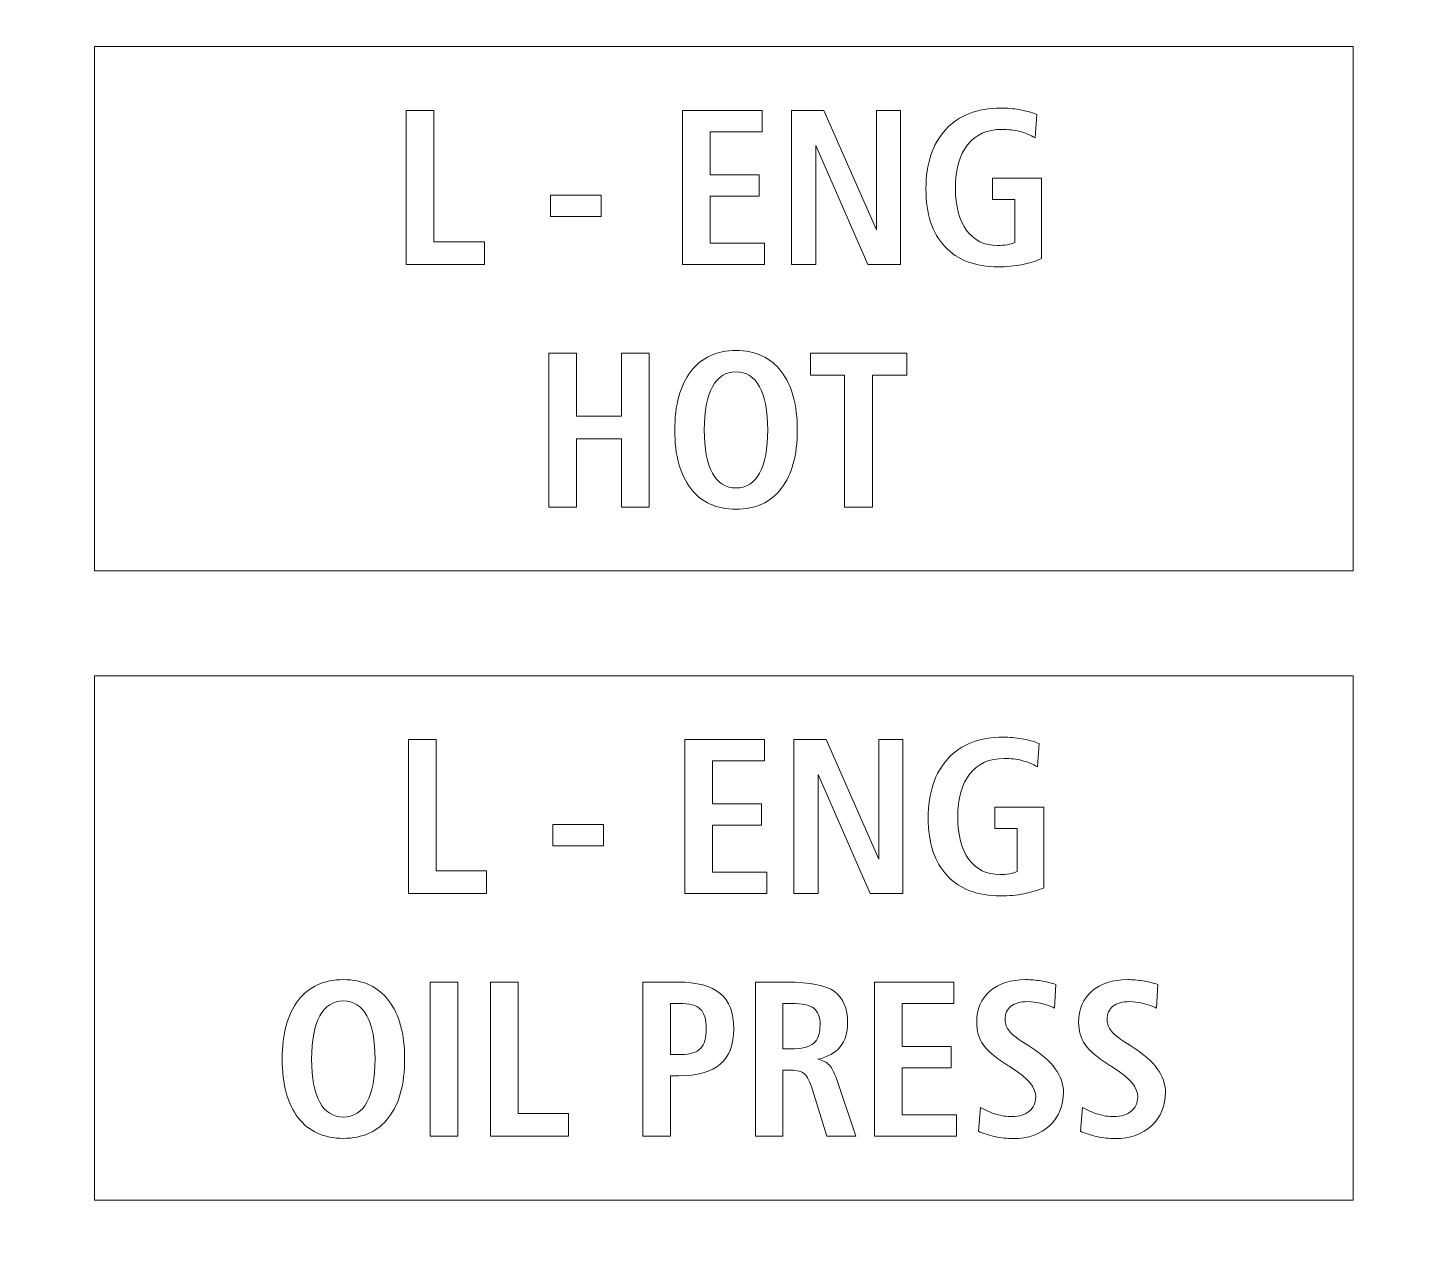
# Model space of a CAD drawing. Header units: millimetres. Extents: x -170 to 781, y -239 to -77.
# Drawn here: x 527.39 to 553.67, y -159.15 to -135.79 of the extents above; entities that cross this region are included whole.
import ezdxf

# ---------------------------------------------------------------- set-up
doc = ezdxf.new("R2010")
doc.units = ezdxf.units.MM
doc.header["$MEASUREMENT"] = 0
for name, color, linetype in [('Cut', 7, 'Continuous'), ('Engrave', 7, 'Continuous'), ('Mask', 7, 'Continuous')]:
    doc.layers.add(name, color=color, linetype=linetype)

msp = doc.modelspace()

# ---------------------------------------------------------------- linework, layer by layer
at = {"layer": 'Cut', "color": 250, "lineweight": 9}
msp.add_open_spline([(625.8935, -133.0419), (625.8935, -133.0419), (625.8935, -185.2646), (625.8935, -185.2646), (625.8935, -185.2646), (625.8935, -185.2654), (625.8935, -185.2661), (625.8935, -185.2669), (625.8935, -185.2669), (625.8935, -185.2669), (625.8935, -189.7544), (625.8935, -189.7544), (625.8935, -189.7544), (625.8935, -189.7544), (625.8935, -204.7521), (625.8935, -204.7521), (625.8935, -204.7521), (625.8935, -204.7529), (625.8935, -204.7536), (625.8935, -204.7544), (625.8935, -204.7544), (625.8935, -204.7544), (625.8935, -211.5419), (625.8935, -211.5419), (625.8935, -211.5419), (625.8935, -211.5419), (625.8935, -218.3294), (625.8935, -218.3294), (625.8935, -218.3294), (625.8933, -218.7274), (625.7349, -219.1091), (625.4532, -219.3904), (625.4532, -219.3904), (625.1716, -219.6717), (624.7916, -219.8296), (624.3935, -219.8294), (624.3935, -219.8294), (624.3935, -219.8294), (621.931, -219.8294), (621.931, -219.8294), (621.931, -219.8294), (619.7874, -219.8294), (617.8067, -220.973), (616.7349, -222.8294), (616.7349, -222.8294), (615.6631, -224.6858), (615.6631, -226.973), (616.7349, -228.8294), (616.7349, -228.8294), (617.8067, -230.6858), (619.7874, -231.8294), (621.931, -231.8294), (621.931, -231.8294), (621.931, -231.8294), (624.3935, -231.8294), (624.3935, -231.8294), (624.3935, -231.8294), (624.7916, -231.8296), (625.1733, -231.988), (625.4546, -232.2697), (625.4546, -232.2697), (625.7359, -232.5513), (625.8938, -232.9313), (625.8935, -233.3294), (625.8935, -233.3294), (625.8935, -233.3294), (625.8935, -237.8169), (625.8935, -237.8169), (625.8935, -237.8169), (625.8933, -238.2149), (625.7349, -238.5966), (625.4532, -238.8779), (625.4532, -238.8779), (625.1716, -239.1592), (624.7916, -239.3171), (624.3935, -239.3169), (624.3935, -239.3169), (624.3935, -239.3169), (482.9435, -239.3169), (482.9435, -239.3169), (482.9435, -239.3169), (482.5455, -239.3166), (482.1638, -239.1582), (481.8825, -238.8766), (481.8825, -238.8766), (481.6012, -238.5949), (481.4433, -238.2149), (481.4435, -237.8169), (481.4435, -237.8169), (481.4435, -237.8169), (481.4435, -233.3294), (481.4435, -233.3294), (481.4435, -233.3294), (481.4438, -232.9313), (481.6022, -232.5496), (481.8838, -232.2683), (481.8838, -232.2683), (482.1655, -231.987), (482.5455, -231.8291), (482.9435, -231.8294), (482.9435, -231.8294), (482.9435, -231.8294), (485.406, -231.8294), (485.406, -231.8294), (485.406, -231.8294), (487.5496, -231.8294), (489.5304, -230.6858), (490.6022, -228.8294), (490.6022, -228.8294), (491.674, -226.973), (491.674, -224.6858), (490.6022, -222.8294), (490.6022, -222.8294), (489.5304, -220.973), (487.5496, -219.8294), (485.406, -219.8294), (485.406, -219.8294), (485.406, -219.8294), (482.9435, -219.8294), (482.9435, -219.8294), (482.9435, -219.8294), (482.5455, -219.8291), (482.1638, -219.6707), (481.8825, -219.3891), (481.8825, -219.3891), (481.6012, -219.1074), (481.4433, -218.7274), (481.4435, -218.3294), (481.4435, -218.3294), (481.4435, -218.3294), (481.4435, -211.5419), (481.4435, -211.5419), (481.4435, -211.5419), (481.4435, -211.5419), (481.4435, -204.7544), (481.4435, -204.7544), (481.4435, -204.7544), (481.4435, -204.7544), (481.4435, -189.7559), (481.4435, -189.7559), (481.4435, -189.7559), (481.4435, -189.7554), (481.4435, -189.7549), (481.4435, -189.7544), (481.4435, -189.7544), (481.4435, -189.7544), (481.4435, -185.2669), (481.4435, -185.2669), (481.4435, -185.2669), (481.4435, -185.2669), (481.4435, -133.0434), (481.4435, -133.0434), (481.4435, -133.0434), (481.4435, -133.0429), (481.4435, -133.0424), (481.4435, -133.0419), (481.4435, -133.0419), (481.4435, -133.0419), (481.4435, -128.5544), (481.4435, -128.5544), (481.4435, -128.5544), (481.4435, -128.5544), (481.4435, -113.5559), (481.4435, -113.5559), (481.4435, -113.5559), (481.4435, -113.5554), (481.4435, -113.5549), (481.4435, -113.5544), (481.4435, -113.5544), (481.4435, -113.5544), (481.4435, -106.7669), (481.4435, -106.7669), (481.4435, -106.7669), (481.4435, -106.7669), (481.4435, -99.9794), (481.4435, -99.9794), (481.4435, -99.9794), (481.4438, -99.5813), (481.6022, -99.1996), (481.8838, -98.9183), (481.8838, -98.9183), (482.1655, -98.637), (482.5455, -98.4791), (482.9435, -98.4794), (482.9435, -98.4794), (482.9435, -98.4794), (485.406, -98.4794), (485.406, -98.4794), (485.406, -98.4794), (487.5496, -98.4794), (489.5304, -97.3358), (490.6022, -95.4794), (490.6022, -95.4794), (491.674, -93.623), (491.674, -91.3358), (490.6022, -89.4794), (490.6022, -89.4794), (489.5304, -87.623), (487.5496, -86.4794), (485.406, -86.4794), (485.406, -86.4794), (485.406, -86.4794), (482.9435, -86.4794), (482.9435, -86.4794), (482.9435, -86.4794), (482.5455, -86.4791), (482.1638, -86.3207), (481.8825, -86.0391), (481.8825, -86.0391), (481.6012, -85.7574), (481.4433, -85.3774), (481.4435, -84.9794), (481.4435, -84.9794), (481.4435, -84.9794), (481.4435, -80.4919), (481.4435, -80.4919), (481.4435, -80.4919), (481.4438, -80.0938), (481.6022, -79.7121), (481.8838, -79.4308), (481.8838, -79.4308), (482.1655, -79.1495), (482.5455, -78.9916), (482.9435, -78.9919), (482.9435, -78.9919), (482.9435, -78.9919), (624.3935, -78.9919), (624.3935, -78.9919), (624.3935, -78.9919), (624.7916, -78.9921), (625.1733, -79.1505), (625.4546, -79.4322), (625.4546, -79.4322), (625.7359, -79.7138), (625.8938, -80.0938), (625.8935, -80.4919), (625.8935, -80.4919), (625.8935, -80.4919), (625.8935, -84.9794), (625.8935, -84.9794), (625.8935, -84.9794), (625.8933, -85.3774), (625.7349, -85.7591), (625.4532, -86.0404), (625.4532, -86.0404), (625.1716, -86.3217), (624.7916, -86.4796), (624.3935, -86.4794), (624.3935, -86.4794), (624.3935, -86.4794), (621.931, -86.4794), (621.931, -86.4794), (621.931, -86.4794), (619.7874, -86.4794), (617.8067, -87.623), (616.7349, -89.4794), (616.7349, -89.4794), (615.6631, -91.3358), (615.6631, -93.623), (616.7349, -95.4794), (616.7349, -95.4794), (617.8067, -97.3358), (619.7874, -98.4794), (621.931, -98.4794), (621.931, -98.4794), (621.931, -98.4794), (624.3935, -98.4794), (624.3935, -98.4794), (624.3935, -98.4794), (624.7916, -98.4796), (625.1733, -98.638), (625.4546, -98.9197), (625.4546, -98.9197), (625.7359, -99.2013), (625.8938, -99.5813), (625.8935, -99.9794), (625.8935, -99.9794), (625.8935, -99.9794), (625.8935, -106.7669), (625.8935, -106.7669), (625.8935, -106.7669), (625.8935, -106.7669), (625.8935, -113.5544), (625.8935, -113.5544), (625.8935, -113.5544), (625.8935, -113.5544), (625.8935, -128.5521), (625.8935, -128.5521), (625.8935, -128.5521), (625.8935, -128.5529), (625.8935, -128.5536), (625.8935, -128.5544), (625.8935, -128.5544), (625.8935, -128.5544), (625.8935, -133.0419), (625.8935, -133.0419)], degree=3, knots=[0, 0, 0, 0, 0.0133333, 0.0133333, 0.0133333, 0.0133333, 0.0266667, 0.0266667, 0.0266667, 0.0266667, 0.04, 0.04, 0.04, 0.04, 0.0533333, 0.0533333, 0.0533333, 0.0533333, 0.0666667, 0.0666667, 0.0666667, 0.0666667, 0.08, 0.08, 0.08, 0.08, 0.0933333, 0.0933333, 0.0933333, 0.0933333, 0.1066667, 0.1066667, 0.1066667, 0.1066667, 0.12, 0.12, 0.12, 0.12, 0.1333333, 0.1333333, 0.1333333, 0.1333333, 0.1466667, 0.1466667, 0.1466667, 0.1466667, 0.16, 0.16, 0.16, 0.16, 0.1733333, 0.1733333, 0.1733333, 0.1733333, 0.1866667, 0.1866667, 0.1866667, 0.1866667, 0.2, 0.2, 0.2, 0.2, 0.2133333, 0.2133333, 0.2133333, 0.2133333, 0.2266667, 0.2266667, 0.2266667, 0.2266667, 0.24, 0.24, 0.24, 0.24, 0.2533333, 0.2533333, 0.2533333, 0.2533333, 0.2666667, 0.2666667, 0.2666667, 0.2666667, 0.28, 0.28, 0.28, 0.28, 0.2933333, 0.2933333, 0.2933333, 0.2933333, 0.3066667, 0.3066667, 0.3066667, 0.3066667, 0.32, 0.32, 0.32, 0.32, 0.3333333, 0.3333333, 0.3333333, 0.3333333, 0.3466667, 0.3466667, 0.3466667, 0.3466667, 0.36, 0.36, 0.36, 0.36, 0.3733333, 0.3733333, 0.3733333, 0.3733333, 0.3866667, 0.3866667, 0.3866667, 0.3866667, 0.4, 0.4, 0.4, 0.4, 0.4133333, 0.4133333, 0.4133333, 0.4133333, 0.4266667, 0.4266667, 0.4266667, 0.4266667, 0.44, 0.44, 0.44, 0.44, 0.4533333, 0.4533333, 0.4533333, 0.4533333, 0.4666667, 0.4666667, 0.4666667, 0.4666667, 0.48, 0.48, 0.48, 0.48, 0.4933333, 0.4933333, 0.4933333, 0.4933333, 0.5066667, 0.5066667, 0.5066667, 0.5066667, 0.52, 0.52, 0.52, 0.52, 0.5333333, 0.5333333, 0.5333333, 0.5333333, 0.5466667, 0.5466667, 0.5466667, 0.5466667, 0.56, 0.56, 0.56, 0.56, 0.5733333, 0.5733333, 0.5733333, 0.5733333, 0.5866667, 0.5866667, 0.5866667, 0.5866667, 0.6, 0.6, 0.6, 0.6, 0.6133333, 0.6133333, 0.6133333, 0.6133333, 0.6266667, 0.6266667, 0.6266667, 0.6266667, 0.64, 0.64, 0.64, 0.64, 0.6533333, 0.6533333, 0.6533333, 0.6533333, 0.6666667, 0.6666667, 0.6666667, 0.6666667, 0.68, 0.68, 0.68, 0.68, 0.6933333, 0.6933333, 0.6933333, 0.6933333, 0.7066667, 0.7066667, 0.7066667, 0.7066667, 0.72, 0.72, 0.72, 0.72, 0.7333333, 0.7333333, 0.7333333, 0.7333333, 0.7466667, 0.7466667, 0.7466667, 0.7466667, 0.76, 0.76, 0.76, 0.76, 0.7733333, 0.7733333, 0.7733333, 0.7733333, 0.7866667, 0.7866667, 0.7866667, 0.7866667, 0.8, 0.8, 0.8, 0.8, 0.8133333, 0.8133333, 0.8133333, 0.8133333, 0.8266667, 0.8266667, 0.8266667, 0.8266667, 0.84, 0.84, 0.84, 0.84, 0.8533333, 0.8533333, 0.8533333, 0.8533333, 0.8666667, 0.8666667, 0.8666667, 0.8666667, 0.88, 0.88, 0.88, 0.88, 0.8933333, 0.8933333, 0.8933333, 0.8933333, 0.9066667, 0.9066667, 0.9066667, 0.9066667, 0.92, 0.92, 0.92, 0.92, 0.9333333, 0.9333333, 0.9333333, 0.9333333, 0.9466667, 0.9466667, 0.9466667, 0.9466667, 0.96, 0.96, 0.96, 0.96, 0.9733333, 0.9733333, 0.9733333, 0.9733333, 1, 1, 1, 1], dxfattribs=at)
at = {"layer": 'Engrave', "color": 240, "lineweight": 9}
for points, knots in [([(534.6119, -137.3753), (534.6119, -137.3753), (535.141, -137.3753), (535.141, -137.3753), (535.141, -137.3753), (535.141, -137.3753), (535.141, -139.8814), (535.141, -139.8814), (535.141, -139.8814), (535.141, -139.8814), (536.102, -139.8814), (536.102, -139.8814), (536.102, -139.8814), (536.102, -139.8814), (536.102, -140.3132), (536.102, -140.3132), (536.102, -140.3132), (536.102, -140.3132), (534.6119, -140.3132), (534.6119, -140.3132), (534.6119, -140.3132), (534.6119, -140.3132), (534.6119, -137.3753), (534.6119, -137.3753)], [0, 0, 0, 0, 0.1428571, 0.1428571, 0.1428571, 0.1428571, 0.2857143, 0.2857143, 0.2857143, 0.2857143, 0.4285714, 0.4285714, 0.4285714, 0.4285714, 0.5714286, 0.5714286, 0.5714286, 0.5714286, 0.7142857, 0.7142857, 0.7142857, 0.7142857, 1, 1, 1, 1]), ([(539.8824, -137.3753), (539.8824, -137.3753), (541.3979, -137.3753), (541.3979, -137.3753), (541.3979, -137.3753), (541.3979, -137.3753), (541.3979, -137.7817), (541.3979, -137.7817), (541.3979, -137.7817), (541.3979, -137.7817), (540.4115, -137.7817), (540.4115, -137.7817), (540.4115, -137.7817), (540.4115, -137.7817), (540.4115, -138.6029), (540.4115, -138.6029), (540.4115, -138.6029), (540.4115, -138.6029), (541.3429, -138.6029), (541.3429, -138.6029), (541.3429, -138.6029), (541.3429, -138.6029), (541.3429, -139.0093), (541.3429, -139.0093), (541.3429, -139.0093), (541.3429, -139.0093), (540.4115, -139.0093), (540.4115, -139.0093), (540.4115, -139.0093), (540.4115, -139.0093), (540.4115, -139.9068), (540.4115, -139.9068), (540.4115, -139.9068), (540.4115, -139.9068), (541.4445, -139.9068), (541.4445, -139.9068), (541.4445, -139.9068), (541.4445, -139.9068), (541.4445, -140.3132), (541.4445, -140.3132), (541.4445, -140.3132), (541.4445, -140.3132), (539.8824, -140.3132), (539.8824, -140.3132), (539.8824, -140.3132), (539.8824, -140.3132), (539.8824, -137.3753), (539.8824, -137.3753)], [0, 0, 0, 0, 0.0769231, 0.0769231, 0.0769231, 0.0769231, 0.1538462, 0.1538462, 0.1538462, 0.1538462, 0.2307692, 0.2307692, 0.2307692, 0.2307692, 0.3076923, 0.3076923, 0.3076923, 0.3076923, 0.3846154, 0.3846154, 0.3846154, 0.3846154, 0.4615385, 0.4615385, 0.4615385, 0.4615385, 0.5384615, 0.5384615, 0.5384615, 0.5384615, 0.6153846, 0.6153846, 0.6153846, 0.6153846, 0.6923077, 0.6923077, 0.6923077, 0.6923077, 0.7692308, 0.7692308, 0.7692308, 0.7692308, 0.8461538, 0.8461538, 0.8461538, 0.8461538, 1, 1, 1, 1]), ([(541.9617, -137.3753), (541.9617, -137.3753), (542.5762, -137.3753), (542.5762, -137.3753), (542.5762, -137.3753), (542.5762, -137.3753), (543.5788, -139.6535), (543.5788, -139.6535), (543.5788, -139.6535), (543.5788, -139.6535), (543.5788, -137.3753), (543.5788, -137.3753), (543.5788, -137.3753), (543.5788, -137.3753), (544.0402, -137.3753), (544.0402, -137.3753), (544.0402, -137.3753), (544.0402, -137.3753), (544.0402, -140.3132), (544.0402, -140.3132), (544.0402, -140.3132), (544.0402, -140.3132), (543.4172, -140.3132), (543.4172, -140.3132), (543.4172, -140.3132), (543.4172, -140.3132), (542.4231, -138.0427), (542.4231, -138.0427), (542.4231, -138.0427), (542.4231, -138.0427), (542.4231, -140.3132), (542.4231, -140.3132), (542.4231, -140.3132), (542.4231, -140.3132), (541.9617, -140.3132), (541.9617, -140.3132), (541.9617, -140.3132), (541.9617, -140.3132), (541.9617, -137.3753), (541.9617, -137.3753)], [0, 0, 0, 0, 0.0909091, 0.0909091, 0.0909091, 0.0909091, 0.1818182, 0.1818182, 0.1818182, 0.1818182, 0.2727273, 0.2727273, 0.2727273, 0.2727273, 0.3636364, 0.3636364, 0.3636364, 0.3636364, 0.4545455, 0.4545455, 0.4545455, 0.4545455, 0.5454545, 0.5454545, 0.5454545, 0.5454545, 0.6363636, 0.6363636, 0.6363636, 0.6363636, 0.7272727, 0.7272727, 0.7272727, 0.7272727, 0.8181818, 0.8181818, 0.8181818, 0.8181818, 1, 1, 1, 1]), ([(546.636, -137.4487), (546.636, -137.4487), (546.6071, -137.8967), (546.6071, -137.8967), (546.6071, -137.8967), (546.5111, -137.8402), (546.4116, -137.7986), (546.3086, -137.7732), (546.3086, -137.7732), (546.2063, -137.7478), (546.0934, -137.7351), (545.9706, -137.7351), (545.9706, -137.7351), (545.6898, -137.7351), (545.4725, -137.8325), (545.318, -138.0279), (545.318, -138.0279), (545.1635, -138.2227), (545.0866, -138.4985), (545.0866, -138.8555), (545.0866, -138.8555), (545.0866, -139.1998), (545.1579, -139.4687), (545.2997, -139.6606), (545.2997, -139.6606), (545.4415, -139.8532), (545.6383, -139.9491), (545.8902, -139.9491), (545.8902, -139.9491), (545.9579, -139.9491), (546.0179, -139.9442), (546.0701, -139.935), (546.0701, -139.935), (546.1223, -139.9251), (546.1731, -139.9096), (546.2211, -139.8892), (546.2211, -139.8892), (546.2211, -139.8892), (546.2211, -139.0728), (546.2211, -139.0728), (546.2211, -139.0728), (546.2211, -139.0728), (545.7936, -139.0728), (545.7936, -139.0728), (545.7936, -139.0728), (545.7936, -139.0728), (545.7936, -138.6664), (545.7936, -138.6664), (545.7936, -138.6664), (545.7936, -138.6664), (546.7249, -138.6664), (546.7249, -138.6664), (546.7249, -138.6664), (546.7249, -138.6664), (546.7249, -140.2003), (546.7249, -140.2003), (546.7249, -140.2003), (546.612, -140.2511), (546.4864, -140.2899), (546.3488, -140.316), (546.3488, -140.316), (546.2112, -140.3421), (546.0617, -140.3555), (545.9001, -140.3555), (545.9001, -140.3555), (545.4619, -140.3555), (545.1233, -140.2264), (544.8834, -139.9689), (544.8834, -139.9689), (544.6435, -139.7114), (544.5236, -139.3452), (544.5236, -138.8711), (544.5236, -138.8711), (544.5236, -138.387), (544.6499, -138.0096), (544.9017, -137.7372), (544.9017, -137.7372), (545.1543, -137.4649), (545.5036, -137.3287), (545.9502, -137.3287), (545.9502, -137.3287), (546.0708, -137.3287), (546.1887, -137.3386), (546.303, -137.3584), (546.303, -137.3584), (546.418, -137.3788), (546.5287, -137.4085), (546.636, -137.4487)], [0, 0, 0, 0, 0.0434783, 0.0434783, 0.0434783, 0.0434783, 0.0869565, 0.0869565, 0.0869565, 0.0869565, 0.1304348, 0.1304348, 0.1304348, 0.1304348, 0.173913, 0.173913, 0.173913, 0.173913, 0.2173913, 0.2173913, 0.2173913, 0.2173913, 0.2608696, 0.2608696, 0.2608696, 0.2608696, 0.3043478, 0.3043478, 0.3043478, 0.3043478, 0.3478261, 0.3478261, 0.3478261, 0.3478261, 0.3913043, 0.3913043, 0.3913043, 0.3913043, 0.4347826, 0.4347826, 0.4347826, 0.4347826, 0.4782609, 0.4782609, 0.4782609, 0.4782609, 0.5217391, 0.5217391, 0.5217391, 0.5217391, 0.5652174, 0.5652174, 0.5652174, 0.5652174, 0.6086957, 0.6086957, 0.6086957, 0.6086957, 0.6521739, 0.6521739, 0.6521739, 0.6521739, 0.6956522, 0.6956522, 0.6956522, 0.6956522, 0.7391304, 0.7391304, 0.7391304, 0.7391304, 0.7826087, 0.7826087, 0.7826087, 0.7826087, 0.826087, 0.826087, 0.826087, 0.826087, 0.8695652, 0.8695652, 0.8695652, 0.8695652, 0.9130435, 0.9130435, 0.9130435, 0.9130435, 1, 1, 1, 1]), ([(537.3636, -138.9924), (537.3636, -138.9924), (538.3288, -138.9924), (538.3288, -138.9924), (538.3288, -138.9924), (538.3288, -138.9924), (538.3288, -139.3988), (538.3288, -139.3988), (538.3288, -139.3988), (538.3288, -139.3988), (537.3636, -139.3988), (537.3636, -139.3988), (537.3636, -139.3988), (537.3636, -139.3988), (537.3636, -138.9924), (537.3636, -138.9924)], [0, 0, 0, 0, 0.2, 0.2, 0.2, 0.2, 0.4, 0.4, 0.4, 0.4, 0.6, 0.6, 0.6, 0.6, 1, 1, 1, 1]), ([(537.3325, -142), (537.3325, -142), (537.8616, -142), (537.8616, -142), (537.8616, -142), (537.8616, -142), (537.8616, -143.2022), (537.8616, -143.2022), (537.8616, -143.2022), (537.8616, -143.2022), (538.7168, -143.2022), (538.7168, -143.2022), (538.7168, -143.2022), (538.7168, -143.2022), (538.7168, -142), (538.7168, -142), (538.7168, -142), (538.7168, -142), (539.2459, -142), (539.2459, -142), (539.2459, -142), (539.2459, -142), (539.2459, -144.9379), (539.2459, -144.9379), (539.2459, -144.9379), (539.2459, -144.9379), (538.7168, -144.9379), (538.7168, -144.9379), (538.7168, -144.9379), (538.7168, -144.9379), (538.7168, -143.6383), (538.7168, -143.6383), (538.7168, -143.6383), (538.7168, -143.6383), (537.8616, -143.6383), (537.8616, -143.6383), (537.8616, -143.6383), (537.8616, -143.6383), (537.8616, -144.9379), (537.8616, -144.9379), (537.8616, -144.9379), (537.8616, -144.9379), (537.3325, -144.9379), (537.3325, -144.9379), (537.3325, -144.9379), (537.3325, -144.9379), (537.3325, -142), (537.3325, -142)], [0, 0, 0, 0, 0.0769231, 0.0769231, 0.0769231, 0.0769231, 0.1538462, 0.1538462, 0.1538462, 0.1538462, 0.2307692, 0.2307692, 0.2307692, 0.2307692, 0.3076923, 0.3076923, 0.3076923, 0.3076923, 0.3846154, 0.3846154, 0.3846154, 0.3846154, 0.4615385, 0.4615385, 0.4615385, 0.4615385, 0.5384615, 0.5384615, 0.5384615, 0.5384615, 0.6153846, 0.6153846, 0.6153846, 0.6153846, 0.6923077, 0.6923077, 0.6923077, 0.6923077, 0.7692308, 0.7692308, 0.7692308, 0.7692308, 0.8461538, 0.8461538, 0.8461538, 0.8461538, 1, 1, 1, 1]), ([(540.9019, -141.9534), (541.273, -141.9534), (541.5601, -142.0861), (541.764, -142.3506), (541.764, -142.3506), (541.9679, -142.6152), (542.0702, -142.9878), (542.0702, -143.4689), (542.0702, -143.4689), (542.0702, -143.9501), (541.9679, -144.322), (541.764, -144.5851), (541.764, -144.5851), (541.5601, -144.8483), (541.273, -144.9802), (540.9019, -144.9802), (540.9019, -144.9802), (540.5307, -144.9802), (540.2436, -144.849), (540.0397, -144.5865), (540.0397, -144.5865), (539.8358, -144.3241), (539.7335, -143.9515), (539.7335, -143.4689), (539.7335, -143.4689), (539.7335, -142.9878), (539.8358, -142.6152), (540.0397, -142.3506), (540.0397, -142.3506), (540.2436, -142.0861), (540.5307, -141.9534), (540.9019, -141.9534)], [0, 0, 0, 0, 0.1111111, 0.1111111, 0.1111111, 0.1111111, 0.2222222, 0.2222222, 0.2222222, 0.2222222, 0.3333333, 0.3333333, 0.3333333, 0.3333333, 0.4444444, 0.4444444, 0.4444444, 0.4444444, 0.5555556, 0.5555556, 0.5555556, 0.5555556, 0.6666667, 0.6666667, 0.6666667, 0.6666667, 0.7777778, 0.7777778, 0.7777778, 0.7777778, 1, 1, 1, 1]), ([(542.3193, -142), (542.3193, -142), (544.1608, -142), (544.1608, -142), (544.1608, -142), (544.1608, -142), (544.1608, -142.4233), (544.1608, -142.4233), (544.1608, -142.4233), (544.1608, -142.4233), (543.5046, -142.4233), (543.5046, -142.4233), (543.5046, -142.4233), (543.5046, -142.4233), (543.5046, -144.9379), (543.5046, -144.9379), (543.5046, -144.9379), (543.5046, -144.9379), (542.9712, -144.9379), (542.9712, -144.9379), (542.9712, -144.9379), (542.9712, -144.9379), (542.9712, -142.4233), (542.9712, -142.4233), (542.9712, -142.4233), (542.9712, -142.4233), (542.3193, -142.4233), (542.3193, -142.4233), (542.3193, -142.4233), (542.3193, -142.4233), (542.3193, -142), (542.3193, -142)], [0, 0, 0, 0, 0.1111111, 0.1111111, 0.1111111, 0.1111111, 0.2222222, 0.2222222, 0.2222222, 0.2222222, 0.3333333, 0.3333333, 0.3333333, 0.3333333, 0.4444444, 0.4444444, 0.4444444, 0.4444444, 0.5555556, 0.5555556, 0.5555556, 0.5555556, 0.6666667, 0.6666667, 0.6666667, 0.6666667, 0.7777778, 0.7777778, 0.7777778, 0.7777778, 1, 1, 1, 1]), ([(540.9019, -142.3598), (540.7064, -142.3598), (540.5568, -142.4544), (540.4524, -142.6442), (540.4524, -142.6442), (540.3487, -142.8332), (540.2965, -143.1084), (540.2965, -143.4675), (540.2965, -143.4675), (540.2965, -143.8274), (540.348, -144.1018), (540.4517, -144.2909), (540.4517, -144.2909), (540.5547, -144.4793), (540.705, -144.5738), (540.9019, -144.5738), (540.9019, -144.5738), (541.0987, -144.5738), (541.249, -144.4793), (541.352, -144.2909), (541.352, -144.2909), (541.4557, -144.1018), (541.5072, -143.8274), (541.5072, -143.4675), (541.5072, -143.4675), (541.5072, -143.1098), (541.455, -142.8354), (541.3513, -142.6449), (541.3513, -142.6449), (541.2469, -142.4551), (541.0973, -142.3598), (540.9019, -142.3598)], [0, 0, 0, 0, 0.1111111, 0.1111111, 0.1111111, 0.1111111, 0.2222222, 0.2222222, 0.2222222, 0.2222222, 0.3333333, 0.3333333, 0.3333333, 0.3333333, 0.4444444, 0.4444444, 0.4444444, 0.4444444, 0.5555556, 0.5555556, 0.5555556, 0.5555556, 0.6666667, 0.6666667, 0.6666667, 0.6666667, 0.7777778, 0.7777778, 0.7777778, 0.7777778, 1, 1, 1, 1]), ([(534.656, -149.3731), (534.656, -149.3731), (535.1851, -149.3731), (535.1851, -149.3731), (535.1851, -149.3731), (535.1851, -149.3731), (535.1851, -151.8792), (535.1851, -151.8792), (535.1851, -151.8792), (535.1851, -151.8792), (536.1461, -151.8792), (536.1461, -151.8792), (536.1461, -151.8792), (536.1461, -151.8792), (536.1461, -152.311), (536.1461, -152.311), (536.1461, -152.311), (536.1461, -152.311), (534.656, -152.311), (534.656, -152.311), (534.656, -152.311), (534.656, -152.311), (534.656, -149.3731), (534.656, -149.3731)], [0, 0, 0, 0, 0.1428571, 0.1428571, 0.1428571, 0.1428571, 0.2857143, 0.2857143, 0.2857143, 0.2857143, 0.4285714, 0.4285714, 0.4285714, 0.4285714, 0.5714286, 0.5714286, 0.5714286, 0.5714286, 0.7142857, 0.7142857, 0.7142857, 0.7142857, 1, 1, 1, 1]), ([(539.9265, -149.3731), (539.9265, -149.3731), (541.442, -149.3731), (541.442, -149.3731), (541.442, -149.3731), (541.442, -149.3731), (541.442, -149.7795), (541.442, -149.7795), (541.442, -149.7795), (541.442, -149.7795), (540.4556, -149.7795), (540.4556, -149.7795), (540.4556, -149.7795), (540.4556, -149.7795), (540.4556, -150.6007), (540.4556, -150.6007), (540.4556, -150.6007), (540.4556, -150.6007), (541.387, -150.6007), (541.387, -150.6007), (541.387, -150.6007), (541.387, -150.6007), (541.387, -151.0071), (541.387, -151.0071), (541.387, -151.0071), (541.387, -151.0071), (540.4556, -151.0071), (540.4556, -151.0071), (540.4556, -151.0071), (540.4556, -151.0071), (540.4556, -151.9046), (540.4556, -151.9046), (540.4556, -151.9046), (540.4556, -151.9046), (541.4886, -151.9046), (541.4886, -151.9046), (541.4886, -151.9046), (541.4886, -151.9046), (541.4886, -152.311), (541.4886, -152.311), (541.4886, -152.311), (541.4886, -152.311), (539.9265, -152.311), (539.9265, -152.311), (539.9265, -152.311), (539.9265, -152.311), (539.9265, -149.3731), (539.9265, -149.3731)], [0, 0, 0, 0, 0.0769231, 0.0769231, 0.0769231, 0.0769231, 0.1538462, 0.1538462, 0.1538462, 0.1538462, 0.2307692, 0.2307692, 0.2307692, 0.2307692, 0.3076923, 0.3076923, 0.3076923, 0.3076923, 0.3846154, 0.3846154, 0.3846154, 0.3846154, 0.4615385, 0.4615385, 0.4615385, 0.4615385, 0.5384615, 0.5384615, 0.5384615, 0.5384615, 0.6153846, 0.6153846, 0.6153846, 0.6153846, 0.6923077, 0.6923077, 0.6923077, 0.6923077, 0.7692308, 0.7692308, 0.7692308, 0.7692308, 0.8461538, 0.8461538, 0.8461538, 0.8461538, 1, 1, 1, 1]), ([(542.0058, -149.3731), (542.0058, -149.3731), (542.6203, -149.3731), (542.6203, -149.3731), (542.6203, -149.3731), (542.6203, -149.3731), (543.6229, -151.6513), (543.6229, -151.6513), (543.6229, -151.6513), (543.6229, -151.6513), (543.6229, -149.3731), (543.6229, -149.3731), (543.6229, -149.3731), (543.6229, -149.3731), (544.0843, -149.3731), (544.0843, -149.3731), (544.0843, -149.3731), (544.0843, -149.3731), (544.0843, -152.311), (544.0843, -152.311), (544.0843, -152.311), (544.0843, -152.311), (543.4613, -152.311), (543.4613, -152.311), (543.4613, -152.311), (543.4613, -152.311), (542.4672, -150.0405), (542.4672, -150.0405), (542.4672, -150.0405), (542.4672, -150.0405), (542.4672, -152.311), (542.4672, -152.311), (542.4672, -152.311), (542.4672, -152.311), (542.0058, -152.311), (542.0058, -152.311), (542.0058, -152.311), (542.0058, -152.311), (542.0058, -149.3731), (542.0058, -149.3731)], [0, 0, 0, 0, 0.0909091, 0.0909091, 0.0909091, 0.0909091, 0.1818182, 0.1818182, 0.1818182, 0.1818182, 0.2727273, 0.2727273, 0.2727273, 0.2727273, 0.3636364, 0.3636364, 0.3636364, 0.3636364, 0.4545455, 0.4545455, 0.4545455, 0.4545455, 0.5454545, 0.5454545, 0.5454545, 0.5454545, 0.6363636, 0.6363636, 0.6363636, 0.6363636, 0.7272727, 0.7272727, 0.7272727, 0.7272727, 0.8181818, 0.8181818, 0.8181818, 0.8181818, 1, 1, 1, 1]), ([(546.6801, -149.4465), (546.6801, -149.4465), (546.6512, -149.8945), (546.6512, -149.8945), (546.6512, -149.8945), (546.5552, -149.838), (546.4557, -149.7964), (546.3527, -149.771), (546.3527, -149.771), (546.2504, -149.7456), (546.1375, -149.7329), (546.0147, -149.7329), (546.0147, -149.7329), (545.7339, -149.7329), (545.5166, -149.8303), (545.3621, -150.0257), (545.3621, -150.0257), (545.2076, -150.2205), (545.1307, -150.4963), (545.1307, -150.8533), (545.1307, -150.8533), (545.1307, -151.1976), (545.202, -151.4665), (545.3438, -151.6584), (545.3438, -151.6584), (545.4856, -151.851), (545.6824, -151.9469), (545.9343, -151.9469), (545.9343, -151.9469), (546.002, -151.9469), (546.062, -151.942), (546.1142, -151.9328), (546.1142, -151.9328), (546.1664, -151.9229), (546.2172, -151.9074), (546.2652, -151.887), (546.2652, -151.887), (546.2652, -151.887), (546.2652, -151.0706), (546.2652, -151.0706), (546.2652, -151.0706), (546.2652, -151.0706), (545.8377, -151.0706), (545.8377, -151.0706), (545.8377, -151.0706), (545.8377, -151.0706), (545.8377, -150.6642), (545.8377, -150.6642), (545.8377, -150.6642), (545.8377, -150.6642), (546.769, -150.6642), (546.769, -150.6642), (546.769, -150.6642), (546.769, -150.6642), (546.769, -152.1981), (546.769, -152.1981), (546.769, -152.1981), (546.6561, -152.2489), (546.5305, -152.2877), (546.3929, -152.3138), (546.3929, -152.3138), (546.2553, -152.3399), (546.1058, -152.3533), (545.9442, -152.3533), (545.9442, -152.3533), (545.506, -152.3533), (545.1674, -152.2242), (544.9275, -151.9667), (544.9275, -151.9667), (544.6876, -151.7092), (544.5677, -151.343), (544.5677, -150.8689), (544.5677, -150.8689), (544.5677, -150.3848), (544.694, -150.0074), (544.9458, -149.735), (544.9458, -149.735), (545.1984, -149.4627), (545.5477, -149.3265), (545.9943, -149.3265), (545.9943, -149.3265), (546.1149, -149.3265), (546.2328, -149.3364), (546.3471, -149.3562), (546.3471, -149.3562), (546.4621, -149.3766), (546.5728, -149.4063), (546.6801, -149.4465)], [0, 0, 0, 0, 0.0434783, 0.0434783, 0.0434783, 0.0434783, 0.0869565, 0.0869565, 0.0869565, 0.0869565, 0.1304348, 0.1304348, 0.1304348, 0.1304348, 0.173913, 0.173913, 0.173913, 0.173913, 0.2173913, 0.2173913, 0.2173913, 0.2173913, 0.2608696, 0.2608696, 0.2608696, 0.2608696, 0.3043478, 0.3043478, 0.3043478, 0.3043478, 0.3478261, 0.3478261, 0.3478261, 0.3478261, 0.3913043, 0.3913043, 0.3913043, 0.3913043, 0.4347826, 0.4347826, 0.4347826, 0.4347826, 0.4782609, 0.4782609, 0.4782609, 0.4782609, 0.5217391, 0.5217391, 0.5217391, 0.5217391, 0.5652174, 0.5652174, 0.5652174, 0.5652174, 0.6086957, 0.6086957, 0.6086957, 0.6086957, 0.6521739, 0.6521739, 0.6521739, 0.6521739, 0.6956522, 0.6956522, 0.6956522, 0.6956522, 0.7391304, 0.7391304, 0.7391304, 0.7391304, 0.7826087, 0.7826087, 0.7826087, 0.7826087, 0.826087, 0.826087, 0.826087, 0.826087, 0.8695652, 0.8695652, 0.8695652, 0.8695652, 0.9130435, 0.9130435, 0.9130435, 0.9130435, 1, 1, 1, 1]), ([(537.4077, -150.9902), (537.4077, -150.9902), (538.3729, -150.9902), (538.3729, -150.9902), (538.3729, -150.9902), (538.3729, -150.9902), (538.3729, -151.3966), (538.3729, -151.3966), (538.3729, -151.3966), (538.3729, -151.3966), (537.4077, -151.3966), (537.4077, -151.3966), (537.4077, -151.3966), (537.4077, -151.3966), (537.4077, -150.9902), (537.4077, -150.9902)], [0, 0, 0, 0, 0.2, 0.2, 0.2, 0.2, 0.4, 0.4, 0.4, 0.4, 0.6, 0.6, 0.6, 0.6, 1, 1, 1, 1]), ([(533.4135, -153.9512), (533.7846, -153.9512), (534.0717, -154.0839), (534.2756, -154.3484), (534.2756, -154.3484), (534.4795, -154.613), (534.5818, -154.9856), (534.5818, -155.4667), (534.5818, -155.4667), (534.5818, -155.9479), (534.4795, -156.3198), (534.2756, -156.5829), (534.2756, -156.5829), (534.0717, -156.8461), (533.7846, -156.978), (533.4135, -156.978), (533.4135, -156.978), (533.0423, -156.978), (532.7552, -156.8468), (532.5513, -156.5843), (532.5513, -156.5843), (532.3474, -156.3219), (532.2451, -155.9493), (532.2451, -155.4667), (532.2451, -155.4667), (532.2451, -154.9856), (532.3474, -154.613), (532.5513, -154.3484), (532.5513, -154.3484), (532.7552, -154.0839), (533.0423, -153.9512), (533.4135, -153.9512)], [0, 0, 0, 0, 0.1111111, 0.1111111, 0.1111111, 0.1111111, 0.2222222, 0.2222222, 0.2222222, 0.2222222, 0.3333333, 0.3333333, 0.3333333, 0.3333333, 0.4444444, 0.4444444, 0.4444444, 0.4444444, 0.5555556, 0.5555556, 0.5555556, 0.5555556, 0.6666667, 0.6666667, 0.6666667, 0.6666667, 0.7777778, 0.7777778, 0.7777778, 0.7777778, 1, 1, 1, 1]), ([(547.0018, -154.0444), (547.0018, -154.0444), (546.9771, -154.4924), (546.9771, -154.4924), (546.9771, -154.4924), (546.8805, -154.4522), (546.7894, -154.4218), (546.7041, -154.4014), (546.7041, -154.4014), (546.6187, -154.3809), (546.539, -154.3703), (546.4649, -154.3703), (546.4649, -154.3703), (546.3259, -154.3703), (546.2187, -154.4), (546.1446, -154.4592), (546.1446, -154.4592), (546.0705, -154.5185), (546.0331, -154.6032), (546.0331, -154.7132), (546.0331, -154.7132), (546.0331, -154.7944), (546.0606, -154.8684), (546.1149, -154.9348), (546.1149, -154.9348), (546.1693, -155.0004), (546.292, -155.0935), (546.4832, -155.2135), (546.4832, -155.2135), (546.4832, -155.2135), (546.5263, -155.2403), (546.5263, -155.2403), (546.5263, -155.2403), (546.9397, -155.5034), (547.1465, -155.7885), (547.1465, -156.0961), (547.1465, -156.0961), (547.1465, -156.36), (547.0583, -156.5745), (546.8819, -156.7374), (546.8819, -156.7374), (546.7055, -156.9004), (546.4748, -156.9823), (546.1897, -156.9823), (546.1897, -156.9823), (546.0726, -156.9823), (545.9562, -156.9696), (545.8412, -156.9449), (545.8412, -156.9449), (545.7262, -156.9202), (545.6211, -156.8856), (545.5244, -156.8419), (545.5244, -156.8419), (545.5244, -156.8419), (545.5639, -156.3896), (545.5639, -156.3896), (545.5639, -156.3896), (545.6669, -156.4475), (545.7685, -156.4905), (545.8687, -156.5194), (545.8687, -156.5194), (545.9682, -156.5484), (546.067, -156.5632), (546.165, -156.5632), (546.165, -156.5632), (546.304, -156.5632), (546.4141, -156.5293), (546.4952, -156.4609), (546.4952, -156.4609), (546.5764, -156.3924), (546.6173, -156.3014), (546.6173, -156.1871), (546.6173, -156.1871), (546.6173, -156.0079), (546.467, -155.8252), (546.1671, -155.6396), (546.1671, -155.6396), (546.1234, -155.6121), (546.0902, -155.5909), (546.0684, -155.5775), (546.0684, -155.5775), (545.8461, -155.4371), (545.6944, -155.3073), (545.6133, -155.1881), (545.6133, -155.1881), (545.5322, -155.0688), (545.4912, -154.927), (545.4912, -154.7633), (545.4912, -154.7633), (545.4912, -154.515), (545.5752, -154.3181), (545.7431, -154.1714), (545.7431, -154.1714), (545.911, -154.0246), (546.1396, -153.9512), (546.4275, -153.9512), (546.4275, -153.9512), (546.522, -153.9512), (546.6187, -153.959), (546.7154, -153.9752), (546.7154, -153.9752), (546.8127, -153.9907), (546.908, -154.014), (547.0018, -154.0444)], [0, 0, 0, 0, 0.037037, 0.037037, 0.037037, 0.037037, 0.0740741, 0.0740741, 0.0740741, 0.0740741, 0.1111111, 0.1111111, 0.1111111, 0.1111111, 0.1481481, 0.1481481, 0.1481481, 0.1481481, 0.1851852, 0.1851852, 0.1851852, 0.1851852, 0.2222222, 0.2222222, 0.2222222, 0.2222222, 0.2592593, 0.2592593, 0.2592593, 0.2592593, 0.2962963, 0.2962963, 0.2962963, 0.2962963, 0.3333333, 0.3333333, 0.3333333, 0.3333333, 0.3703704, 0.3703704, 0.3703704, 0.3703704, 0.4074074, 0.4074074, 0.4074074, 0.4074074, 0.4444444, 0.4444444, 0.4444444, 0.4444444, 0.4814815, 0.4814815, 0.4814815, 0.4814815, 0.5185185, 0.5185185, 0.5185185, 0.5185185, 0.5555556, 0.5555556, 0.5555556, 0.5555556, 0.5925926, 0.5925926, 0.5925926, 0.5925926, 0.6296296, 0.6296296, 0.6296296, 0.6296296, 0.6666667, 0.6666667, 0.6666667, 0.6666667, 0.7037037, 0.7037037, 0.7037037, 0.7037037, 0.7407407, 0.7407407, 0.7407407, 0.7407407, 0.7777778, 0.7777778, 0.7777778, 0.7777778, 0.8148148, 0.8148148, 0.8148148, 0.8148148, 0.8518519, 0.8518519, 0.8518519, 0.8518519, 0.8888889, 0.8888889, 0.8888889, 0.8888889, 0.9259259, 0.9259259, 0.9259259, 0.9259259, 1, 1, 1, 1]), ([(548.947, -154.0444), (548.947, -154.0444), (548.9223, -154.4924), (548.9223, -154.4924), (548.9223, -154.4924), (548.8257, -154.4522), (548.7346, -154.4218), (548.6493, -154.4014), (548.6493, -154.4014), (548.5639, -154.3809), (548.4842, -154.3703), (548.4101, -154.3703), (548.4101, -154.3703), (548.2711, -154.3703), (548.1639, -154.4), (548.0898, -154.4592), (548.0898, -154.4592), (548.0157, -154.5185), (547.9783, -154.6032), (547.9783, -154.7132), (547.9783, -154.7132), (547.9783, -154.7944), (548.0058, -154.8684), (548.0601, -154.9348), (548.0601, -154.9348), (548.1145, -155.0004), (548.2372, -155.0935), (548.4284, -155.2135), (548.4284, -155.2135), (548.4284, -155.2135), (548.4715, -155.2403), (548.4715, -155.2403), (548.4715, -155.2403), (548.8849, -155.5034), (549.0917, -155.7885), (549.0917, -156.0961), (549.0917, -156.0961), (549.0917, -156.36), (549.0035, -156.5745), (548.8271, -156.7374), (548.8271, -156.7374), (548.6507, -156.9004), (548.42, -156.9823), (548.1349, -156.9823), (548.1349, -156.9823), (548.0178, -156.9823), (547.9014, -156.9696), (547.7864, -156.9449), (547.7864, -156.9449), (547.6714, -156.9202), (547.5663, -156.8856), (547.4696, -156.8419), (547.4696, -156.8419), (547.4696, -156.8419), (547.5091, -156.3896), (547.5091, -156.3896), (547.5091, -156.3896), (547.6121, -156.4475), (547.7137, -156.4905), (547.8139, -156.5194), (547.8139, -156.5194), (547.9134, -156.5484), (548.0122, -156.5632), (548.1102, -156.5632), (548.1102, -156.5632), (548.2492, -156.5632), (548.3593, -156.5293), (548.4404, -156.4609), (548.4404, -156.4609), (548.5216, -156.3924), (548.5625, -156.3014), (548.5625, -156.1871), (548.5625, -156.1871), (548.5625, -156.0079), (548.4122, -155.8252), (548.1123, -155.6396), (548.1123, -155.6396), (548.0686, -155.6121), (548.0354, -155.5909), (548.0136, -155.5775), (548.0136, -155.5775), (547.7913, -155.4371), (547.6396, -155.3073), (547.5585, -155.1881), (547.5585, -155.1881), (547.4774, -155.0688), (547.4364, -154.927), (547.4364, -154.7633), (547.4364, -154.7633), (547.4364, -154.515), (547.5204, -154.3181), (547.6883, -154.1714), (547.6883, -154.1714), (547.8562, -154.0246), (548.0848, -153.9512), (548.3727, -153.9512), (548.3727, -153.9512), (548.4672, -153.9512), (548.5639, -153.959), (548.6606, -153.9752), (548.6606, -153.9752), (548.7579, -153.9907), (548.8532, -154.014), (548.947, -154.0444)], [0, 0, 0, 0, 0.037037, 0.037037, 0.037037, 0.037037, 0.0740741, 0.0740741, 0.0740741, 0.0740741, 0.1111111, 0.1111111, 0.1111111, 0.1111111, 0.1481481, 0.1481481, 0.1481481, 0.1481481, 0.1851852, 0.1851852, 0.1851852, 0.1851852, 0.2222222, 0.2222222, 0.2222222, 0.2222222, 0.2592593, 0.2592593, 0.2592593, 0.2592593, 0.2962963, 0.2962963, 0.2962963, 0.2962963, 0.3333333, 0.3333333, 0.3333333, 0.3333333, 0.3703704, 0.3703704, 0.3703704, 0.3703704, 0.4074074, 0.4074074, 0.4074074, 0.4074074, 0.4444444, 0.4444444, 0.4444444, 0.4444444, 0.4814815, 0.4814815, 0.4814815, 0.4814815, 0.5185185, 0.5185185, 0.5185185, 0.5185185, 0.5555556, 0.5555556, 0.5555556, 0.5555556, 0.5925926, 0.5925926, 0.5925926, 0.5925926, 0.6296296, 0.6296296, 0.6296296, 0.6296296, 0.6666667, 0.6666667, 0.6666667, 0.6666667, 0.7037037, 0.7037037, 0.7037037, 0.7037037, 0.7407407, 0.7407407, 0.7407407, 0.7407407, 0.7777778, 0.7777778, 0.7777778, 0.7777778, 0.8148148, 0.8148148, 0.8148148, 0.8148148, 0.8518519, 0.8518519, 0.8518519, 0.8518519, 0.8888889, 0.8888889, 0.8888889, 0.8888889, 0.9259259, 0.9259259, 0.9259259, 0.9259259, 1, 1, 1, 1]), ([(535.068, -153.9978), (535.068, -153.9978), (535.5971, -153.9978), (535.5971, -153.9978), (535.5971, -153.9978), (535.5971, -153.9978), (535.5971, -156.9357), (535.5971, -156.9357), (535.5971, -156.9357), (535.5971, -156.9357), (535.068, -156.9357), (535.068, -156.9357), (535.068, -156.9357), (535.068, -156.9357), (535.068, -153.9978), (535.068, -153.9978)], [0, 0, 0, 0, 0.2, 0.2, 0.2, 0.2, 0.4, 0.4, 0.4, 0.4, 0.6, 0.6, 0.6, 0.6, 1, 1, 1, 1]), ([(536.2195, -153.9978), (536.2195, -153.9978), (536.7486, -153.9978), (536.7486, -153.9978), (536.7486, -153.9978), (536.7486, -153.9978), (536.7486, -156.5039), (536.7486, -156.5039), (536.7486, -156.5039), (536.7486, -156.5039), (537.7096, -156.5039), (537.7096, -156.5039), (537.7096, -156.5039), (537.7096, -156.5039), (537.7096, -156.9357), (537.7096, -156.9357), (537.7096, -156.9357), (537.7096, -156.9357), (536.2195, -156.9357), (536.2195, -156.9357), (536.2195, -156.9357), (536.2195, -156.9357), (536.2195, -153.9978), (536.2195, -153.9978)], [0, 0, 0, 0, 0.1428571, 0.1428571, 0.1428571, 0.1428571, 0.2857143, 0.2857143, 0.2857143, 0.2857143, 0.4285714, 0.4285714, 0.4285714, 0.4285714, 0.5714286, 0.5714286, 0.5714286, 0.5714286, 0.7142857, 0.7142857, 0.7142857, 0.7142857, 1, 1, 1, 1]), ([(539.1236, -153.9978), (539.1236, -153.9978), (539.7917, -153.9978), (539.7917, -153.9978), (539.7917, -153.9978), (540.1586, -153.9978), (540.4281, -154.0698), (540.6003, -154.2137), (540.6003, -154.2137), (540.7731, -154.3576), (540.8592, -154.582), (540.8592, -154.8868), (540.8592, -154.8868), (540.8592, -155.1916), (540.7738, -155.4174), (540.6024, -155.5641), (540.6024, -155.5641), (540.4317, -155.7109), (540.1685, -155.7842), (539.8122, -155.7842), (539.8122, -155.7842), (539.8122, -155.7842), (539.6527, -155.7842), (539.6527, -155.7842), (539.6527, -155.7842), (539.6527, -155.7842), (539.6527, -156.9357), (539.6527, -156.9357), (539.6527, -156.9357), (539.6527, -156.9357), (539.1236, -156.9357), (539.1236, -156.9357), (539.1236, -156.9357), (539.1236, -156.9357), (539.1236, -153.9978), (539.1236, -153.9978)], [0, 0, 0, 0, 0.1, 0.1, 0.1, 0.1, 0.2, 0.2, 0.2, 0.2, 0.3, 0.3, 0.3, 0.3, 0.4, 0.4, 0.4, 0.4, 0.5, 0.5, 0.5, 0.5, 0.6, 0.6, 0.6, 0.6, 0.7, 0.7, 0.7, 0.7, 0.8, 0.8, 0.8, 0.8, 1, 1, 1, 1]), ([(541.2734, -153.9978), (541.2734, -153.9978), (541.8745, -153.9978), (541.8745, -153.9978), (541.8745, -153.9978), (542.3084, -153.9978), (542.6097, -154.0578), (542.7776, -154.1777), (542.7776, -154.1777), (542.9462, -154.2976), (543.0302, -154.4987), (543.0302, -154.7817), (543.0302, -154.7817), (543.0302, -154.9651), (542.9822, -155.1154), (542.8863, -155.2325), (542.8863, -155.2325), (542.7903, -155.3496), (542.6485, -155.4286), (542.4622, -155.4703), (542.4622, -155.4703), (542.5546, -155.4865), (542.628, -155.5239), (542.6816, -155.5825), (542.6816, -155.5825), (542.736, -155.641), (542.7896, -155.7518), (542.8432, -155.9141), (542.8432, -155.9141), (542.8432, -155.9141), (543.1875, -156.9357), (543.1875, -156.9357), (543.1875, -156.9357), (543.1875, -156.9357), (542.6315, -156.9357), (542.6315, -156.9357), (542.6315, -156.9357), (542.6315, -156.9357), (542.3606, -156.0545), (542.3606, -156.0545), (542.3606, -156.0545), (542.3126, -155.8978), (542.2618, -155.7955), (542.2075, -155.749), (542.2075, -155.749), (542.1532, -155.7017), (542.0692, -155.6784), (541.9549, -155.6784), (541.9549, -155.6784), (541.9549, -155.6784), (541.7941, -155.6784), (541.7941, -155.6784), (541.7941, -155.6784), (541.7941, -155.6784), (541.7941, -156.9357), (541.7941, -156.9357), (541.7941, -156.9357), (541.7941, -156.9357), (541.2734, -156.9357), (541.2734, -156.9357), (541.2734, -156.9357), (541.2734, -156.9357), (541.2734, -153.9978), (541.2734, -153.9978)], [0, 0, 0, 0, 0.0588235, 0.0588235, 0.0588235, 0.0588235, 0.1176471, 0.1176471, 0.1176471, 0.1176471, 0.1764706, 0.1764706, 0.1764706, 0.1764706, 0.2352941, 0.2352941, 0.2352941, 0.2352941, 0.2941176, 0.2941176, 0.2941176, 0.2941176, 0.3529412, 0.3529412, 0.3529412, 0.3529412, 0.4117647, 0.4117647, 0.4117647, 0.4117647, 0.4705882, 0.4705882, 0.4705882, 0.4705882, 0.5294118, 0.5294118, 0.5294118, 0.5294118, 0.5882353, 0.5882353, 0.5882353, 0.5882353, 0.6470588, 0.6470588, 0.6470588, 0.6470588, 0.7058824, 0.7058824, 0.7058824, 0.7058824, 0.7647059, 0.7647059, 0.7647059, 0.7647059, 0.8235294, 0.8235294, 0.8235294, 0.8235294, 0.8823529, 0.8823529, 0.8823529, 0.8823529, 1, 1, 1, 1]), ([(543.5432, -153.9978), (543.5432, -153.9978), (545.0587, -153.9978), (545.0587, -153.9978), (545.0587, -153.9978), (545.0587, -153.9978), (545.0587, -154.4042), (545.0587, -154.4042), (545.0587, -154.4042), (545.0587, -154.4042), (544.0723, -154.4042), (544.0723, -154.4042), (544.0723, -154.4042), (544.0723, -154.4042), (544.0723, -155.2254), (544.0723, -155.2254), (544.0723, -155.2254), (544.0723, -155.2254), (545.0037, -155.2254), (545.0037, -155.2254), (545.0037, -155.2254), (545.0037, -155.2254), (545.0037, -155.6318), (545.0037, -155.6318), (545.0037, -155.6318), (545.0037, -155.6318), (544.0723, -155.6318), (544.0723, -155.6318), (544.0723, -155.6318), (544.0723, -155.6318), (544.0723, -156.5293), (544.0723, -156.5293), (544.0723, -156.5293), (544.0723, -156.5293), (545.1053, -156.5293), (545.1053, -156.5293), (545.1053, -156.5293), (545.1053, -156.5293), (545.1053, -156.9357), (545.1053, -156.9357), (545.1053, -156.9357), (545.1053, -156.9357), (543.5432, -156.9357), (543.5432, -156.9357), (543.5432, -156.9357), (543.5432, -156.9357), (543.5432, -153.9978), (543.5432, -153.9978)], [0, 0, 0, 0, 0.0769231, 0.0769231, 0.0769231, 0.0769231, 0.1538462, 0.1538462, 0.1538462, 0.1538462, 0.2307692, 0.2307692, 0.2307692, 0.2307692, 0.3076923, 0.3076923, 0.3076923, 0.3076923, 0.3846154, 0.3846154, 0.3846154, 0.3846154, 0.4615385, 0.4615385, 0.4615385, 0.4615385, 0.5384615, 0.5384615, 0.5384615, 0.5384615, 0.6153846, 0.6153846, 0.6153846, 0.6153846, 0.6923077, 0.6923077, 0.6923077, 0.6923077, 0.7692308, 0.7692308, 0.7692308, 0.7692308, 0.8461538, 0.8461538, 0.8461538, 0.8461538, 1, 1, 1, 1]), ([(533.4135, -154.3576), (533.218, -154.3576), (533.0684, -154.4522), (532.964, -154.642), (532.964, -154.642), (532.8603, -154.831), (532.8081, -155.1062), (532.8081, -155.4653), (532.8081, -155.4653), (532.8081, -155.8252), (532.8596, -156.0996), (532.9633, -156.2887), (532.9633, -156.2887), (533.0663, -156.4771), (533.2166, -156.5716), (533.4135, -156.5716), (533.4135, -156.5716), (533.6103, -156.5716), (533.7606, -156.4771), (533.8636, -156.2887), (533.8636, -156.2887), (533.9673, -156.0996), (534.0188, -155.8252), (534.0188, -155.4653), (534.0188, -155.4653), (534.0188, -155.1076), (533.9666, -154.8332), (533.8629, -154.6427), (533.8629, -154.6427), (533.7585, -154.4529), (533.6089, -154.3576), (533.4135, -154.3576)], [0, 0, 0, 0, 0.1111111, 0.1111111, 0.1111111, 0.1111111, 0.2222222, 0.2222222, 0.2222222, 0.2222222, 0.3333333, 0.3333333, 0.3333333, 0.3333333, 0.4444444, 0.4444444, 0.4444444, 0.4444444, 0.5555556, 0.5555556, 0.5555556, 0.5555556, 0.6666667, 0.6666667, 0.6666667, 0.6666667, 0.7777778, 0.7777778, 0.7777778, 0.7777778, 1, 1, 1, 1]), ([(539.6527, -154.4042), (539.6527, -154.4042), (539.6527, -155.3778), (539.6527, -155.3778), (539.6527, -155.3778), (539.6527, -155.3778), (539.8559, -155.3778), (539.8559, -155.3778), (539.8559, -155.3778), (540.0281, -155.3778), (540.1516, -155.3397), (540.2242, -155.2628), (540.2242, -155.2628), (540.2976, -155.1866), (540.3343, -155.0589), (540.3343, -154.8797), (540.3343, -154.8797), (540.3343, -154.7076), (540.2962, -154.5848), (540.2207, -154.5128), (540.2207, -154.5128), (540.1445, -154.4402), (540.0111, -154.4042), (539.8206, -154.4042), (539.8206, -154.4042), (539.8206, -154.4042), (539.6527, -154.4042), (539.6527, -154.4042)], [0, 0, 0, 0, 0.125, 0.125, 0.125, 0.125, 0.25, 0.25, 0.25, 0.25, 0.375, 0.375, 0.375, 0.375, 0.5, 0.5, 0.5, 0.5, 0.625, 0.625, 0.625, 0.625, 0.75, 0.75, 0.75, 0.75, 1, 1, 1, 1]), ([(541.7941, -154.4042), (541.7941, -154.4042), (541.7941, -155.272), (541.7941, -155.272), (541.7941, -155.272), (541.7941, -155.272), (541.9422, -155.272), (541.9422, -155.272), (541.9422, -155.272), (542.1511, -155.272), (542.2971, -155.2367), (542.3804, -155.1669), (542.3804, -155.1669), (542.4636, -155.0963), (542.5053, -154.9764), (542.5053, -154.8071), (542.5053, -154.8071), (542.5053, -154.661), (542.465, -154.5573), (542.3846, -154.4959), (542.3846, -154.4959), (542.3042, -154.4345), (542.1609, -154.4042), (541.9549, -154.4042), (541.9549, -154.4042), (541.9549, -154.4042), (541.7941, -154.4042), (541.7941, -154.4042)], [0, 0, 0, 0, 0.125, 0.125, 0.125, 0.125, 0.25, 0.25, 0.25, 0.25, 0.375, 0.375, 0.375, 0.375, 0.5, 0.5, 0.5, 0.5, 0.625, 0.625, 0.625, 0.625, 0.75, 0.75, 0.75, 0.75, 1, 1, 1, 1])]:
    msp.add_open_spline(points, degree=3, knots=knots, dxfattribs=at)
at = {"layer": 'Mask', "color": 2, "lineweight": 9}
for points in [[(528.6684, -136.1544), (528.6684, -136.1544), (552.6684, -136.1544), (552.6684, -136.1544), (552.6684, -136.1544), (552.6684, -136.1544), (552.6684, -146.1544), (552.6684, -146.1544), (552.6684, -146.1544), (552.6684, -146.1544), (528.6684, -146.1544), (528.6684, -146.1544), (528.6684, -146.1544), (528.6684, -146.1544), (528.6684, -136.1544), (528.6684, -136.1544)], [(528.6684, -148.1544), (528.6684, -148.1544), (552.6684, -148.1544), (552.6684, -148.1544), (552.6684, -148.1544), (552.6684, -148.1544), (552.6684, -158.1544), (552.6684, -158.1544), (552.6684, -158.1544), (552.6684, -158.1544), (528.6684, -158.1544), (528.6684, -158.1544), (528.6684, -158.1544), (528.6684, -158.1544), (528.6684, -148.1544), (528.6684, -148.1544)]]:
    msp.add_open_spline(points, degree=3, knots=[0, 0, 0, 0, 0.2, 0.2, 0.2, 0.2, 0.4, 0.4, 0.4, 0.4, 0.6, 0.6, 0.6, 0.6, 1, 1, 1, 1], dxfattribs=at)

doc.saveas('drawing.dxf')
